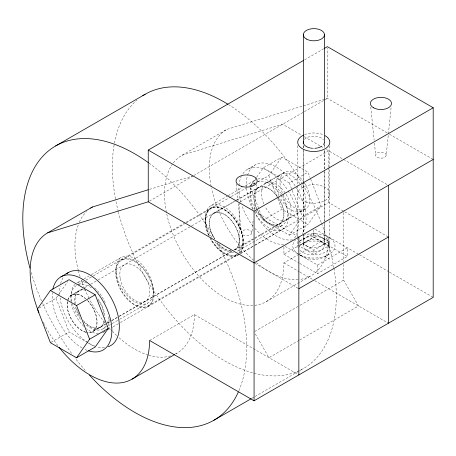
<?xml version="1.0" encoding="UTF-8"?>
<svg xmlns="http://www.w3.org/2000/svg" width="456" height="456" viewBox="0 0 456 456"><rect width="100%" height="100%" fill="white"/><g stroke="black" fill="none" stroke-linecap="round" stroke-linejoin="round"><path stroke-width="0.34" stroke-dasharray="2.28 1.71" d="M251.877 232.725A5.278 3.049 0 0 0 243.96 230.086A5.278 3.049 0 0 0 243.96 235.364A5.278 3.049 0 0 0 251.877 232.725L253.108 220.681M254.191 210.056L256.796 184.555M386.232 155.16A5.278 3.049 0 0 0 378.315 152.521A5.278 3.049 0 0 0 378.315 157.799A5.278 3.049 0 0 0 386.232 155.16L388.33 134.617M388.398 133.904L391.219 106.276M39.165 307.994L56.02 298.264L57.65 295.938M58.06 295.357L67.853 281.42M250.538 185.871L256.249 177.743M256.66 177.162L263.192 167.871L281.848 157.098L307.971 172.18L310.023 177.458M257.953 181.933L268.789 175.68L281.848 157.098M250.64 187.769L263.192 220.117L289.315 235.199L302.374 216.617L321.035 205.844L310.279 178.119M289.315 235.199L307.971 224.426L321.035 205.844M304.602 59.81L323.686 48.792M173.331 162.952A84.445 48.752 60 0 1 181.984 155.285L226.769 129.43L327.38 98.371L387.058 132.827M149.471 201.085L193.184 175.851M193.8 175.497L327.38 98.371L327.38 48.079M247.631 169.256L255.092 164.947M83.414 279.237L76.665 283.13L80.53 281.939A26.391 15.236 60 0 1 86.817 282.971M84.024 278.878L88.931 276.045M91.388 274.632L121.444 257.275L125.309 256.084A26.391 15.236 60 0 1 153.233 288.984A26.391 15.236 60 0 1 128.261 296.691A26.391 15.236 60 0 1 121.444 257.275M211.721 237.217A26.391 15.236 60 0 1 211.014 205.565L227.578 196M228.194 195.647L242.301 187.501M245.368 185.729L255.799 179.71A26.391 15.236 60 0 0 251.376 185.278M78.569 284.367L85.312 280.469M85.927 280.115L92.676 276.216M93.292 275.863L185.313 222.739M185.923 222.38L211.692 207.508M211.692 207.89L230.707 196.906M231.323 196.553L246.046 188.054M249.728 185.928L256.477 182.035M121.564 260.245L184.138 224.118M186.595 222.699L211.134 208.535M250.732 186.105L255.542 183.323M71.455 295.135L78.922 290.825M70.378 295.938L84.121 287.975M84.736 287.616L90.254 284.43M90.721 284.196L97.618 280.183M98.12 279.927L191.48 225.988M191.828 225.823L235.598 200.554M236.214 200.195L279.368 175.281M265.694 183.249L284.356 172.476M214.177 213.265L236.265 200.515M236.875 200.161L258.962 187.41M240.363 201.854L328.702 150.85L328.702 167.141M263.192 167.871L289.315 182.953L307.971 172.18M51.021 342.353L69.078 331.928L86.697 342.097M263.192 220.117L281.848 209.344L307.971 224.426M93.902 330.748L106.852 323.275M107.468 322.916L111.167 320.785M111.783 320.425L118.566 316.51M119.181 316.156L231.38 251.376M233.848 249.951L254.191 238.209M254.807 237.85L302.892 210.091M92.568 331.7L100.029 327.391M100.126 327.454L106.875 323.555M107.485 323.201L111.167 321.075M111.783 320.722L118.531 316.829M119.141 316.475L233.25 250.595M279.294 224.107L305.469 209.042M254.106 238.933L234.475 250.27A21.113 12.187 60 0 0 234.937 225.766A21.113 12.187 60 0 0 213.488 213.659A21.113 12.187 60 0 0 214.423 238.95M254.722 238.579L279.26 224.415M103.05 328.839L107.958 326.006M108.574 325.652L111.64 323.88M112.256 323.526L119.005 319.627M119.614 319.274L147.835 302.983M282.19 225.418L237.405 251.273A26.391 15.236 60 0 0 239.012 223.85A26.391 15.236 60 0 0 214.879 204.373L211.014 205.565M147.955 305.953L237.519 254.237A26.391 15.236 60 0 1 211.134 239.001M104.452 331.768L102.611 332.834A27.052 15.618 60 0 0 105.421 330.896M108.135 329.642L112.427 327.163M113.042 326.809L119.791 322.916M120.401 322.563L236.966 255.263M240.363 253.564L254.476 245.419M255.086 245.066L328.702 202.561L344.092 211.447M236.966 255.645L238.192 254.938M240.643 253.525L254.14 245.727M254.756 245.374L281.745 229.79M299.546 241.235L313.899 232.948L328.827 241.566L328.827 245.875L313.899 254.494L299.569 246.223M283.923 246.981L283.923 254.271L299.153 245.476M299.763 245.128L313.779 237.034L347.364 256.426L347.364 247.807L317.507 265.044L299.797 254.818M299.569 245.533L313.899 237.257L328.827 245.875M149.568 340.461L194.353 314.606L298.851 374.935M254.767 305.298A84.445 48.752 60 0 0 283.923 262.89L298.03 254.744M298.646 254.391L328.702 237.034A84.445 48.752 60 0 1 299.552 279.442M298.971 241.566L313.899 250.184L328.827 241.566M328.827 254.494L325.099 256.648L329.392 259.128M175.64 353.97L176.865 353.263M266.429 301.547L311.214 275.692M299.797 263.437L317.507 273.663L347.364 256.426M254.676 331.483L299.461 305.628M300.077 305.275L343.63 280.126L343.63 264.491M299.05 340.341L268.994 357.698L254.779 333.074M299.666 339.988L358.558 305.982L343.63 280.126M251.963 398.259L254.414 396.84M255.029 396.486L299.199 370.984M299.814 370.631L303.497 368.505M181.984 155.285L282.595 124.226L301.667 135.238M149.522 189.371L192.346 176.147M257.731 179.111L259.663 178.513A26.391 15.236 60 0 1 284.276 199.027A26.391 15.236 60 0 1 280.987 225.994A26.391 15.236 60 0 1 255.799 210.182M389.521 134.246L432.584 159.11M304.129 136.657L320.123 145.897M320.739 146.251L323.817 148.029M326.279 149.448L342.861 159.024M343.476 159.378L387.184 184.612M344.707 211.801L388.415 237.034M314.999 229.123L358.826 254.425M359.436 254.779L388.945 271.816M389.555 272.169L433.2 297.363M255.143 211.801L298.235 236.681M285.142 246.36L299.187 254.465M298.971 254.494L302.704 256.648M283.923 254.271L299.187 263.089M283.923 262.89L299.29 271.765M299.9 272.118L312.195 279.214M314.657 280.634L388.415 323.224M254.676 263.243L298.851 288.745M87.307 342.45L94.597 346.657M289.315 182.953L302.374 216.617M268.789 175.68L277.493 198.121M277.75 198.782L281.848 209.344M56.02 298.264L69.078 331.928M370.757 106.989L374.154 140.283M374.444 143.116L375.676 155.16M236.333 183.848L238.072 200.845M238.357 203.684L241.321 232.725M343.63 212.599L343.63 261.647M329.819 145.772L329.819 218.025M329.819 220.858L329.819 245.653M328.702 167.848L328.702 202.561M324.455 144.894L324.455 147.738M324.455 150.583L324.455 169.062M324.455 171.906L324.455 220.955M324.455 221.662L324.455 241.566M324.256 143.674L324.256 147.926M324.256 150.759L324.256 169.883M324.256 170.59L324.256 220.886M324.256 223.719L324.256 246.388A10.556 6.093 0 0 1 307.435 250.526A10.556 6.093 0 0 1 309.641 240.044A10.556 6.093 0 0 1 324.256 246.388M317.507 265.044L317.507 273.663M313.899 232.948L313.899 237.257M313.899 250.184L313.899 254.494M313.779 229.744L313.779 237.034M303.348 145.606L303.348 148.451M303.348 149.158L303.348 181.146M303.348 181.858L303.348 233.039M303.348 233.746L303.348 241.566M303.297 145.743L303.297 147.869M303.297 150.702L303.297 181.163M303.297 181.87L303.297 232.873M303.297 235.706L303.297 244.918M297.734 145.772L297.734 245.653M239.138 202.561L239.138 252.858M298.908 247.249A15.835 9.143 0 0 1 322.403 242.472A15.835 9.143 0 0 1 324.849 256.785A15.835 9.143 0 0 1 300.19 254.756M303.348 235.319A21.113 12.187 0 0 1 334.693 243.76A21.113 12.187 0 0 1 310.234 257.879A21.113 12.187 0 0 1 295.619 239.782M98.462 333.649A27.052 15.618 60 0 1 86.549 328.708M83.858 326.348A27.052 15.618 60 0 1 76.728 285.37M77.976 284.823A27.052 15.618 60 0 1 92.3 288.369M109.081 318.824A27.052 15.618 60 0 1 108.289 325.909M104.236 322.278A21.113 12.187 60 0 1 82.445 319.485M79.031 314.349A21.113 12.187 60 0 1 76.158 307.492M75.308 303.685A21.113 12.187 60 0 1 84.787 289.794M97.926 298.948A21.113 12.187 60 0 1 104.891 318.22M208.723 235.541A27.052 15.618 60 0 1 221.719 208.381A27.052 15.618 60 0 1 242.341 249.603A27.052 15.618 60 0 1 210.296 238.687M280.924 195.362A27.052 15.618 60 0 1 283.011 229.111A27.052 15.618 60 0 1 254.75 212.211M253.222 209.042A27.052 15.618 60 0 1 250.988 188.385M253.188 184.475A27.052 15.618 60 0 1 255.274 182.674M257.11 181.784A27.052 15.618 60 0 1 280.525 194.78M231.295 251.034A21.113 12.187 60 0 1 217.221 242.82M277.864 197.003A21.113 12.187 60 0 1 275.498 225.178A21.113 12.187 60 0 1 254.209 196.285A21.113 12.187 60 0 1 277.06 195.909M299.883 241.024A16.045 9.262 0 0 1 324.091 238.556A16.045 9.262 0 0 1 324.091 252.749A16.045 9.262 0 0 1 299.883 250.287M298.042 247.465A16.045 9.262 0 0 1 298.042 243.846M304.579 134.64A16.045 9.262 0 0 1 323.543 134.879M314.572 148.308A10.556 6.093 0 0 1 313.187 148.314M304.363 139.468A10.556 6.093 0 0 1 314.133 136.139A10.556 6.093 0 0 1 323.486 139.844M298.207 279.562A84.445 48.752 60 0 1 256.335 262.639M253.536 260.239A84.445 48.752 60 0 1 211.59 188.413M211.168 186.384A84.445 48.752 60 0 1 226.769 129.43M233.54 252.464A26.391 15.236 60 0 1 214.879 241.691M255.132 208.979A26.391 15.236 60 0 1 250.692 187.786M252.778 305.457A84.445 48.752 60 0 1 166.531 212.963M166.389 212.239A84.445 48.752 60 0 1 172.134 164.616M170.664 355.914A84.445 48.752 60 0 1 148.844 355.298M148.217 355.11A84.445 48.752 60 0 1 119.187 337.805M116.702 335.536A84.445 48.752 60 0 1 112.763 331.649M112.279 331.147A84.445 48.752 60 0 1 108.921 327.505M104.783 322.603A84.445 48.752 60 0 1 89.347 298.902M89.017 298.27A84.445 48.752 60 0 1 84.776 289.264M84.497 288.62A84.445 48.752 60 0 1 81.214 280.064M80.096 276.689A84.445 48.752 60 0 1 78.529 271.297M78.352 270.63A84.445 48.752 60 0 1 78.278 224.831M79.333 222.209A84.445 48.752 60 0 1 86.526 211.521M194.353 314.606A84.445 48.752 60 0 1 175.697 353.902M106.02 326.086A26.391 15.236 60 0 1 85.027 324.011M80.53 319.257A26.391 15.236 60 0 1 72.618 304.277M71.831 301.154A26.391 15.236 60 0 1 75.052 284.322M94.688 287.958A26.391 15.236 60 0 1 105.769 303.918M108.517 316.76A26.391 15.236 60 0 1 107.474 323.264M57.861 345.722A84.445 48.752 60 0 1 44.563 324.757M44.232 324.125A84.445 48.752 60 0 1 43.269 322.21M85.215 370.426A158.335 91.417 60 0 1 74.915 357.806M71.535 353.292A158.335 91.417 60 0 1 42.647 303.405M41.513 300.812A158.335 91.417 60 0 1 30.729 270.818M149.089 163.151A158.335 91.417 60 0 1 214.633 238.613M217.056 242.957A158.335 91.417 60 0 1 238.904 390.678M299.267 370.7A158.335 91.417 60 0 1 118.469 212.365M118.298 211.692A158.335 91.417 60 0 1 115.613 199.534M115.482 198.816A158.335 91.417 60 0 1 114.308 143.902M114.433 143.235A158.335 91.417 60 0 1 136.8 100.24M228.319 104.492A158.335 91.417 60 0 1 302.425 183.842M302.784 184.452A158.335 91.417 60 0 1 321.286 222.727M321.543 223.394A158.335 91.417 60 0 1 333.809 267.552M333.929 268.265A158.335 91.417 60 0 1 299.888 370.409M209.521 235.957A26.391 15.236 60 0 1 212.125 208.039A26.391 15.236 60 0 1 237.713 224.107A26.391 15.236 60 0 1 238.083 253.889M239.269 253.804A27.052 15.618 60 0 1 209.965 237.684M208.723 235.159A27.052 15.618 60 0 1 211.441 207.622A27.052 15.618 60 0 1 236.789 221.821A27.052 15.618 60 0 1 240.249 252.818M230.719 250.652A21.113 12.187 60 0 1 218.544 243.943M214.423 238.568A21.113 12.187 60 0 1 213.488 213.277A21.113 12.187 60 0 1 234.937 225.384A21.113 12.187 60 0 1 234.475 249.888M87.204 350.368A42.22 24.379 60 0 1 83.955 348.943M82.012 347.894A42.22 24.379 60 0 1 52.332 292.535M87.267 300.322A21.113 12.187 60 0 1 96.934 322.506A21.113 12.187 60 0 1 86.497 332.452M85.876 332.299A21.113 12.187 60 0 1 67.591 300.635M67.773 300.019A21.113 12.187 60 0 1 85.34 298.537M104.179 320.596A21.113 12.187 60 0 1 83.761 321.736M79.629 316.384A21.113 12.187 60 0 1 75.058 305.246M74.921 304.551A21.113 12.187 60 0 1 85.614 290.227M98.564 300.681A21.113 12.187 60 0 1 104.145 314.366M104.407 347.586A42.22 24.379 60 0 1 97.202 346.873M94.666 346.058A42.22 24.379 60 0 1 88.367 342.923M87.808 342.57A42.22 24.379 60 0 1 59.953 297.209M59.702 294.49A42.22 24.379 60 0 1 60.078 286.14M60.637 283.535A42.22 24.379 60 0 1 63.618 276.946M87.974 300.846A21.113 12.187 60 0 1 97.065 322.113A21.113 12.187 60 0 1 87.734 332.555M85.876 332.19A21.113 12.187 60 0 1 67.756 300.436M67.944 299.82A21.113 12.187 60 0 1 85.654 298.623M301.068 185.558A21.113 12.187 60 0 1 301.593 211.02A21.113 12.187 60 0 1 279.819 197.402M278.924 195.561A21.113 12.187 60 0 1 280.668 174.352A21.113 12.187 60 0 1 299.934 183.848M283.666 244.296A42.22 24.379 60 0 1 254.716 228.16M252.983 226.005A42.22 24.379 60 0 1 241.908 205.456M240.865 202.082A42.22 24.379 60 0 1 238.95 186.379M238.995 185.655A42.22 24.379 60 0 1 241.298 176.404M242.883 173.656A42.22 24.379 60 0 1 287.685 190.118M288.061 190.694A42.22 24.379 60 0 1 293.784 239.052M278.587 198.548A21.113 12.187 60 0 1 273.691 224.945A21.113 12.187 60 0 1 254.038 194.341A21.113 12.187 60 0 1 278.211 197.967M263.79 203.917A21.113 12.187 60 0 1 274.58 183.443A21.113 12.187 60 0 1 290.119 215.791A21.113 12.187 60 0 1 264.982 206.403M292.456 239.816A42.22 24.379 60 0 1 255.092 213.704M252.818 209.446A42.22 24.379 60 0 1 246.536 188.242M246.479 187.564A42.22 24.379 60 0 1 247.363 175.942M247.557 175.269A42.22 24.379 60 0 1 295.898 186.971M296.257 187.558A42.22 24.379 60 0 1 302.06 233.677M304.386 182.907A21.113 12.187 60 0 1 300.322 209.948A21.113 12.187 60 0 1 280.132 179.789A21.113 12.187 60 0 1 303.998 182.332M306.438 245.875A10.556 6.093 0 0 0 324.096 243.145A10.556 6.093 0 0 0 311.169 235.678A10.556 6.093 0 0 0 306.438 245.875M116.006 276.615A27.052 15.618 60 0 0 147.396 306.973A27.052 15.618 60 0 0 140.881 265.7A27.052 15.618 60 0 0 116.006 276.615M120.202 278.525A21.113 12.187 60 0 0 144.905 301.598A21.113 12.187 60 0 0 139.165 269.171A21.113 12.187 60 0 0 120.202 278.525M305.754 201.962A16.045 9.262 0 0 0 329.819 193.942A16.045 9.262 0 0 0 305.754 185.917A16.045 9.262 0 0 0 305.754 201.962M116.098 272.323A26.391 15.236 60 0 0 144.09 307.144A26.391 15.236 60 0 0 144.09 269.821A26.391 15.236 60 0 0 116.098 272.323"/><path stroke-width="0.68" d="M50.416 290.455L37.358 309.037L50.416 342.701L76.545 357.783L95.201 347.01L108.266 328.428L95.201 294.764L69.078 279.682L50.416 290.455L76.545 305.537L89.604 339.201L76.545 357.783M55.592 145.977L145.162 94.267M433.2 159.469L254.066 262.89L148.246 201.797L148.246 150.081L303.371 60.523M324.301 48.439L327.38 46.66L433.2 107.753L433.2 297.363L254.066 400.79L149.568 340.461A84.445 48.752 60 0 1 119.278 382.972A84.445 48.752 60 0 1 59.143 347.375M38.914 312.537A84.445 48.752 60 0 1 47.635 232.851L92.42 206.995L148.16 189.787M60.899 276.855L68.366 272.545M76.545 305.537L95.201 294.764M148.246 150.081L254.066 211.179L433.2 107.753M89.604 339.201L108.266 328.428M132.08 379.118L174.409 354.677M298.851 288.745L388.415 237.034M213.927 420.221L251.347 398.612M47.635 232.851L148.246 201.797M388.415 185.324L388.415 323.224M324.455 34.719L324.455 142.762M303.348 34.719L303.348 143.475M298.851 237.034L298.851 374.935M254.066 211.179L254.066 400.79M325.122 135.677A16.045 9.262 0 0 1 324.786 148.964A16.045 9.262 0 0 1 301.792 148.388A16.045 9.262 0 0 1 303.462 135.136M324.256 142.967A10.556 6.093 0 0 1 323.566 144.506M321.782 146.199A10.556 6.093 0 0 1 317.912 147.835M317.273 147.978A10.556 6.093 0 0 1 315.256 148.263M312.502 148.28A10.556 6.093 0 0 1 310.479 148.018M309.835 147.881A10.556 6.093 0 0 1 303.297 141.491M90.721 208.061A84.445 48.752 60 0 1 92.42 206.995M238.34 391.966A158.335 91.417 60 0 1 89.496 375.208M29.971 268.117A158.335 91.417 60 0 1 148.513 162.735M142.842 95.68A158.335 91.417 60 0 1 227.749 104.139M52.867 289.121A42.22 24.379 60 0 1 84.183 280.292A42.22 24.379 60 0 1 111.788 328.103A42.22 24.379 60 0 1 88.481 350.812M66.781 273.611A42.22 24.379 60 0 1 110.865 297.403A42.22 24.379 60 0 1 108.266 346.748M306.438 39.028A10.556 6.093 0 0 0 324.096 36.298A10.556 6.093 0 0 0 311.169 28.831A10.556 6.093 0 0 0 306.438 39.028M241.321 186.293A10.556 6.093 0 0 0 257.155 181.015A10.556 6.093 0 0 0 241.321 175.737A10.556 6.093 0 0 0 241.321 186.293M373.487 107.753A10.556 6.093 0 0 0 391.145 105.022A10.556 6.093 0 0 0 378.218 97.561A10.556 6.093 0 0 0 373.487 107.753"/></g></svg>
